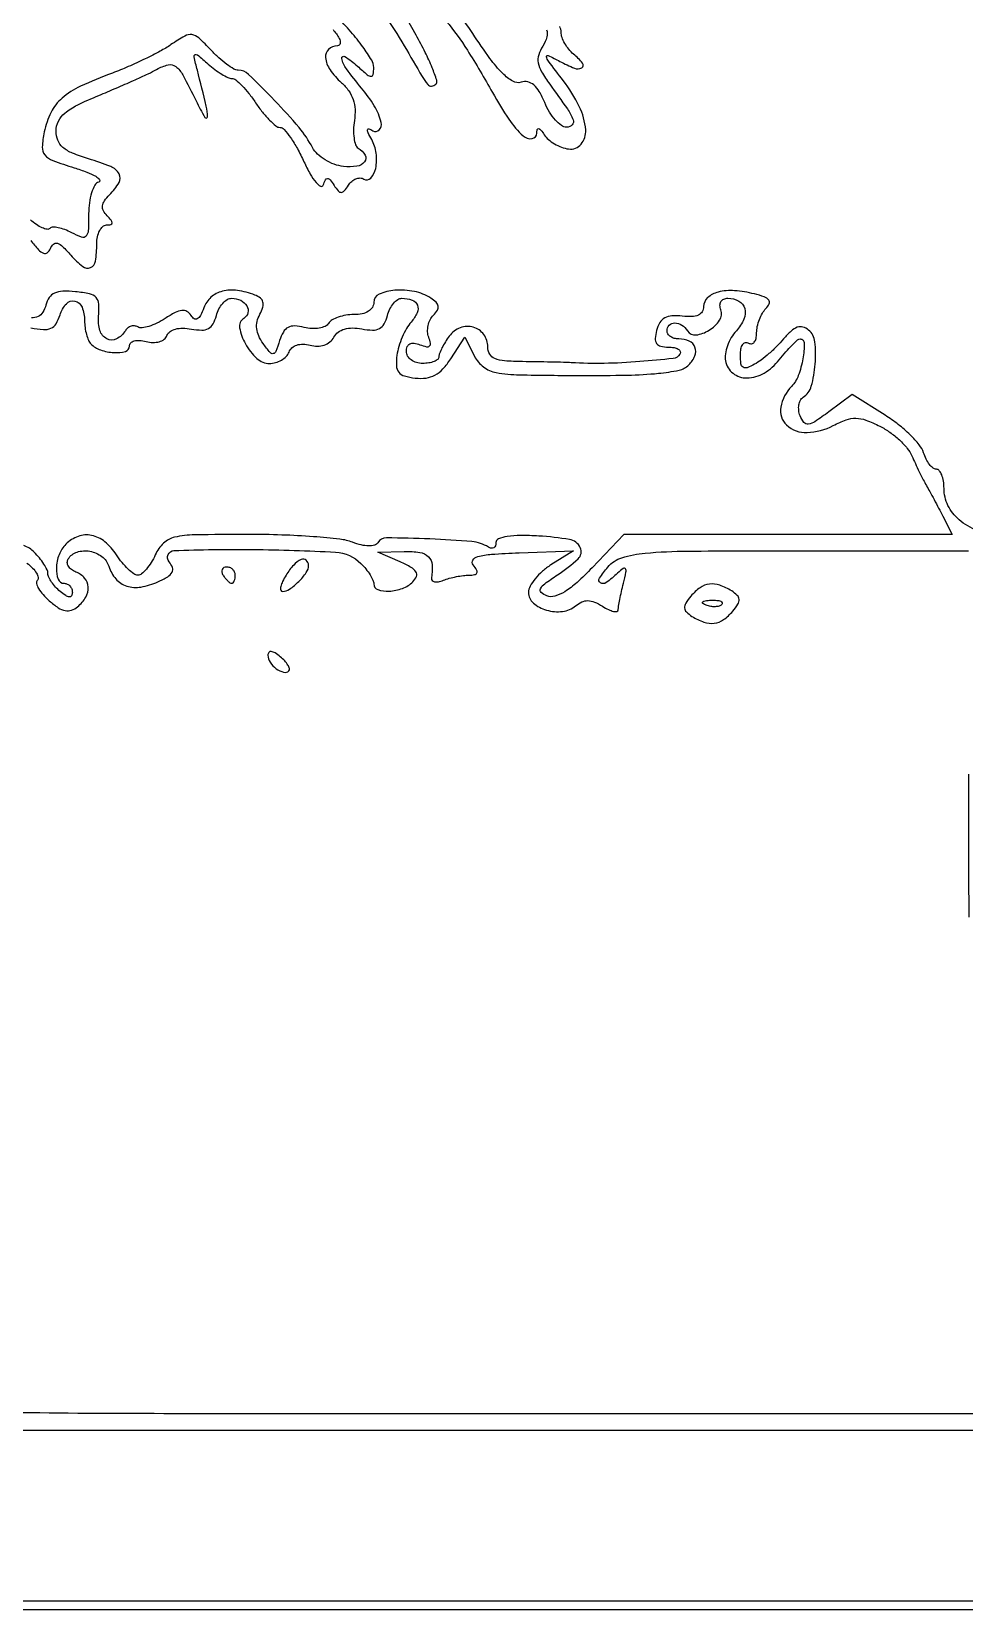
# Model space of a CAD drawing. Header units: inches. Extents: x -279 to 561, y -345 to 342.
# Drawn here: x -211.368 to -210.795, y -306.504 to -305.535 of the extents above; entities that cross this region are included whole.
import ezdxf

# ---------------------------------------------------------------- set-up
doc = ezdxf.new("R2010")
doc.units = ezdxf.units.IN
doc.header["$LTSCALE"] = 0.5
doc.header["$MEASUREMENT"] = 0

msp = doc.modelspace()

# ---------------------------------------------------------------- linework, layer by layer
for points in [[(-211.86571, -303.70924, 0.000044), (-211.86698, -303.97076, 0.000881), (-211.86795, -304.29394, 0.00031), (-211.86823, -304.75771), (-211.86823, -305.80864), (-211.92827, -305.80864), (-211.98832, -305.80864), (-211.98959, -304.75646), (-211.99086, -303.70427), (-211.9921, -304.58548, -0.000253), (-211.99282, -304.96088, -0.000211), (-211.99396, -305.36022, -0.000212), (-211.99531, -305.72602, -0.000576), (-211.99667, -305.98547), (-212, -306.50426), (-209.40938, -306.50426)], [(-211.15159, -305.52365, -0.021531), (-211.13892, -305.5434, 0.00147), (-211.12781, -305.56233, 0.039095), (-211.12445, -305.56713, 0.239387), (-211.12208, -305.56816, 0.183667), (-211.11946, -305.56699, 0.284374), (-211.1189, -305.56458, 0.015013), (-211.12174, -305.55686, 0.019929), (-211.12597, -305.54746, 0.012803), (-211.13158, -305.53689), (-211.14681, -305.50991)], [(-211.05148, -305.53355, -0.165228), (-211.05128, -305.53799, -0.069367), (-211.05375, -305.54353, 0.064195), (-211.05627, -305.54903, 0.120625), (-211.05657, -305.55389, 0.088866), (-211.05456, -305.55931, 0.024136), (-211.04952, -305.56698, -0.0054), (-211.03868, -305.58221, -0.05823), (-211.03512, -305.58886, -0.290611), (-211.03572, -305.59199, -0.206534), (-211.03909, -305.59345, -0.160141), (-211.0423, -305.5924, -0.052221), (-211.04602, -305.589, -0.045818), (-211.04963, -305.5841, -0.03779), (-211.05256, -305.57831, 0.032232), (-211.05589, -305.57155, 0.085037), (-211.05931, -305.56741, 0.1271), (-211.06302, -305.56558, 0.128583), (-211.06712, -305.5658, -0.212909), (-211.07217, -305.56523, -0.064439), (-211.0784, -305.56038, -0.038528), (-211.08626, -305.55114, -0.011496), (-211.09679, -305.5359, 0.013894), (-211.10704, -305.52122, 0.03309)], [(-211.18264, -305.53347, -0.053502), (-211.17876, -305.53889, -0.173931), (-211.17823, -305.54195, -0.364189), (-211.17995, -305.5434, 0.191528), (-211.18541, -305.54557, 0.235027), (-211.18728, -305.55066, 0.125866), (-211.18446, -305.55813, 0.056285), (-211.17746, -305.56607, -0.053867), (-211.17302, -305.57106, -0.072857), (-211.17026, -305.57643, -0.071589), (-211.16913, -305.58244, -0.049918), (-211.16952, -305.58934, 0.032391), (-211.17003, -305.59493, 0.041222), (-211.16974, -305.60011, 0.046375), (-211.16878, -305.6042, 0.175226), (-211.16717, -305.60623, -0.120965), (-211.16293, -305.61054, -0.31258), (-211.16323, -305.61468, -0.189852), (-211.16805, -305.61743, -0.06502), (-211.17625, -305.61755, -0.060049), (-211.18187, -305.61621, -0.048457), (-211.18745, -305.61349, -0.050121), (-211.19217, -305.60991, -0.083804), (-211.1952, -305.60596, 0.053452), (-211.20351, -305.59365, 0.016309), (-211.21857, -305.57693, 0.010069), (-211.23453, -305.56098, 0.193553), (-211.24091, -305.55842, -0.13638), (-211.24355, -305.55768, -0.024132), (-211.24787, -305.55479, -0.024554), (-211.25272, -305.5508, -0.019934), (-211.25753, -305.54607, 0.017318), (-211.26512, -305.53854, 0.15378), (-211.26932, -305.53655, 0.165204), (-211.27376, -305.53741, 0.020778), (-211.28218, -305.54268, -0.02658), (-211.28878, -305.5467, -0.010847), (-211.29813, -305.55149, -0.010697), (-211.30843, -305.55622, -0.013436), (-211.31818, -305.56013, 0.01946), (-211.33778, -305.56827, 0.070327), (-211.34911, -305.57558, 0.099284), (-211.35586, -305.58428, 0.064584), (-211.36002, -305.59635, 0.036152), (-211.36125, -305.60568, 0.190606), (-211.35967, -305.61049, 0.131566), (-211.35484, -305.6139, 0.014142), (-211.34172, -305.61832, -0.016461), (-211.3339, -305.621, -0.040195), (-211.32839, -305.62361, -0.102777), (-211.32607, -305.62568, -0.504336), (-211.3265, -305.6271, 0.181706), (-211.32891, -305.62913, 0.050254), (-211.33092, -305.63374, 0.043803), (-211.3323, -305.63981, 0.033882), (-211.33276, -305.64659, -0.0116), (-211.333, -305.65702, -0.172305), (-211.33436, -305.66035, -0.308126), (-211.33707, -305.66103, -0.034439), (-211.34319, -305.65828, 0.031299), (-211.3474, -305.65635, 0.042306), (-211.35142, -305.65519, 0.048612), (-211.35473, -305.65486, 0.199646), (-211.35655, -305.65561, -0.244504), (-211.3583, -305.65616, -0.060507), (-211.36128, -305.65526, -0.048128), (-211.36485, -305.65325, -0.031928), (-211.36854, -305.65032, 0.033835)], [(-211.36834, -305.66301, 0.018954), (-211.36363, -305.66868, 0.112151), (-211.36049, -305.6709, 0.274859), (-211.35816, -305.67057, 0.126809), (-211.35626, -305.66801, -0.113985), (-211.35434, -305.66528, -0.266644), (-211.35198, -305.66478, -0.116196), (-211.34877, -305.66672, -0.01886), (-211.34371, -305.67206, 0.042108), (-211.33642, -305.67906, 0.279011), (-211.33163, -305.67972, 0.25874), (-211.32855, -305.67574, 0.037798), (-211.32775, -305.66518, -0.049455), (-211.32731, -305.66071, -0.069449), (-211.32599, -305.65693, -0.089619), (-211.32404, -305.65439, -0.186691), (-211.32175, -305.6535, 0.054487), (-211.31914, -305.65322, 0.335979), (-211.31832, -305.65225, 0.190083), (-211.31885, -305.65064, 0.022647), (-211.32143, -305.64782, -0.073578), (-211.32372, -305.64472, -0.15312), (-211.32428, -305.6418, -0.125716), (-211.32308, -305.63869, -0.04228), (-211.31992, -305.63495, 0.061365), (-211.31408, -305.62747, 0.273217), (-211.31405, -305.62211, 0.166467), (-211.31922, -305.61763, 0.023328), (-211.33276, -305.61287, -0.023463), (-211.34274, -305.60937, -0.08068), (-211.34859, -305.60581, -0.122228), (-211.35168, -305.60148, -0.094616), (-211.35277, -305.59577, -0.117038), (-211.35135, -305.58978, -0.102841), (-211.34735, -305.58474, -0.060391), (-211.33974, -305.57982, -0.015922), (-211.3265, -305.57388, 0.004027), (-211.31576, -305.56936, 0.004174), (-211.30523, -305.56473, 0.004028), (-211.29618, -305.56057, 0.01798), (-211.29098, -305.5579, -0.066022), (-211.28392, -305.55509, -0.234229), (-211.27929, -305.55609, -0.101996), (-211.27493, -305.56133, -0.008447), (-211.26679, -305.57719, 0.016666), (-211.26134, -305.58741, 0.750318), (-211.25983, -305.58704, 0.070522), (-211.26047, -305.58048, 0.00318), (-211.26599, -305.55842, -0.005803), (-211.268, -305.55016, -0.333489), (-211.26741, -305.54881, -0.313152), (-211.2659, -305.54895, -0.00541), (-211.2593, -305.55466, 0.021031), (-211.25517, -305.55802, 0.024096), (-211.25095, -305.56085, 0.024206), (-211.24719, -305.56289, 0.111405), (-211.24479, -305.56344, -0.175145), (-211.24242, -305.5643, -0.025393), (-211.23859, -305.56785, -0.026214), (-211.23434, -305.5727, -0.019718), (-211.23017, -305.57844, 0.020996), (-211.22597, -305.58418, 0.027189), (-211.22163, -305.58906, 0.026945), (-211.21769, -305.59262, 0.16466), (-211.21515, -305.59356, -0.212591), (-211.21267, -305.59475, -0.024005), (-211.20878, -305.59981, -0.025739), (-211.20455, -305.6066, -0.018154), (-211.20048, -305.61463, 0.019482), (-211.19662, -305.62221, 0.045382), (-211.19301, -305.62747, 0.103829), (-211.19028, -305.62964, 0.456804), (-211.18862, -305.62895, -0.034845), (-211.18728, -305.62571, -0.293668), (-211.18599, -305.62494, -0.222723), (-211.18446, -305.62572, -0.022174), (-211.18202, -305.62916, 0.032175), (-211.17947, -305.63261, 0.223069), (-211.17761, -305.63346, 0.219683), (-211.17575, -305.63258, 0.031219), (-211.17317, -305.62909, -0.069657), (-211.1711, -305.62669, -0.084334), (-211.16857, -305.62513, -0.097989), (-211.16598, -305.62463, -0.137467), (-211.16373, -305.62528, 0.361707), (-211.15939, -305.62467, 0.135643), (-211.15641, -305.61875, 0.081811), (-211.1561, -305.6094, 0.095417), (-211.15889, -305.60098, -0.012897), (-211.1611, -305.59678, -0.145713), (-211.16141, -305.59494, -0.481588), (-211.16058, -305.59443, -0.052291), (-211.15823, -305.59556, 0.352479), (-211.15419, -305.59506, 0.262071), (-211.153, -305.59052, 0.070766), (-211.1573, -305.58029, 0.040154), (-211.16511, -305.56934, -0.014607), (-211.17445, -305.55755, -0.114698), (-211.17724, -305.55119, -0.662847), (-211.17532, -305.54992, -0.037326), (-211.16761, -305.55592, 0.008808), (-211.16159, -305.56117, 0.156281), (-211.15924, -305.56214, 0.393168), (-211.15794, -305.56111, 0.038171), (-211.1576, -305.55672, 0.138274), (-211.15887, -305.55221, 0.019573), (-211.16428, -305.54412, 0.021069), (-211.17162, -305.53485, 0.01653), (-211.18032, -305.52542, -0.010991)], [(-211.11307, -305.52826, -0.03389), (-211.10011, -305.54606, -0.013394), (-211.08467, -305.57212, 0.021052), (-211.07457, -305.58857, 0.059332), (-211.06578, -305.59877, 0.225458), (-211.06039, -305.60043, 0.368583), (-211.05744, -305.59704, -0.061698), (-211.05713, -305.5948, -0.403458), (-211.05625, -305.59427, -0.176329), (-211.05489, -305.59514, -0.021561), (-211.05284, -305.59808, 0.076669), (-211.05036, -305.60093, 0.042961), (-211.04659, -305.60359, 0.041644), (-211.04223, -305.60567, 0.052753), (-211.03791, -305.60681, 0.263642), (-211.03022, -305.60388, 0.1949), (-211.02742, -305.59502, 0.095055), (-211.03136, -305.58069, 0.048465), (-211.04123, -305.56476, -0.002273), (-211.05028, -305.55277, -0.117575), (-211.05143, -305.55012, -0.609328), (-211.05045, -305.54937, -0.01189), (-211.0433, -305.55298, 0.028431), (-211.03433, -305.55715, 0.219875), (-211.02983, -305.5569, 0.475538), (-211.02928, -305.5541, 0.046357), (-211.03487, -305.54851, -0.048995), (-211.03779, -305.54556, -0.04173), (-211.04026, -305.54194, -0.043692), (-211.04195, -305.53824, -0.085399), (-211.0425, -305.53504, 0.123833), (-211.04339, -305.5315, 0.031574)], [(-211.36823, -305.71672, 0.031293), (-211.36058, -305.71776, 0.122921), (-211.35592, -305.71695, 0.154138), (-211.35278, -305.71418, 0.058758), (-211.35035, -305.7088, -0.10464), (-211.34644, -305.7019, -0.275119), (-211.34123, -305.70023, -0.247389), (-211.33682, -305.70404, -0.09358), (-211.33526, -305.71229, 0.033605), (-211.33497, -305.71655, 0.032769), (-211.33412, -305.72077, 0.034563), (-211.33287, -305.72436, 0.094606), (-211.33138, -305.72658, 0.115625), (-211.32544, -305.73029, 0.06793), (-211.31718, -305.73192, 0.082842), (-211.31017, -305.73116, 0.336483), (-211.30773, -305.72795, -0.201065), (-211.30692, -305.72601, -0.12736), (-211.30477, -305.72477, -0.084939), (-211.30145, -305.72443, -0.046845), (-211.29742, -305.72509, 0.057036), (-211.29318, -305.7257, 0.077289), (-211.28934, -305.72521, 0.093308), (-211.28638, -305.72372, 0.138774), (-211.28466, -305.72142, -0.150552), (-211.28278, -305.71902, -0.087159), (-211.27942, -305.71746, -0.068188), (-211.2749, -305.71691, -0.043895), (-211.26965, -305.71744, 0.042264), (-211.26331, -305.7181, 0.128988), (-211.25914, -305.7171, 0.146283), (-211.25631, -305.71428, 0.060277), (-211.2543, -305.70919, -0.054828), (-211.25275, -305.70512, -0.062315), (-211.25039, -305.70167, -0.071794), (-211.24763, -305.69933, -0.141), (-211.24489, -305.69854, -0.112017), (-211.23937, -305.69979, -0.145841), (-211.23555, -305.70326, -0.19882), (-211.2349, -305.70744, -0.196857), (-211.2374, -305.71089, 0.306707), (-211.24001, -305.71669, 0.085883), (-211.23647, -305.72655, 0.076194), (-211.22937, -305.73556, 0.189922), (-211.2217, -305.73858, 0.068381), (-211.21792, -305.73806, 0.062824), (-211.2143, -305.73653, 0.066706), (-211.21139, -305.73428, 0.103844), (-211.20967, -305.73162, -0.120313), (-211.20784, -305.72899, -0.102559), (-211.20491, -305.72731, -0.0858), (-211.20108, -305.72675, -0.057576), (-211.19668, -305.72737, 0.063785), (-211.19216, -305.72795, 0.081372), (-211.18801, -305.72728, 0.089024), (-211.18458, -305.7254, 0.095702), (-211.18212, -305.72248, -0.103144), (-211.17944, -305.71941, -0.090314), (-211.17564, -305.71748, -0.0747), (-211.17076, -305.71679, -0.044988), (-211.16493, -305.71737, 0.039393), (-211.15834, -305.7181, 0.128433), (-211.15409, -305.71713, 0.149638), (-211.15124, -305.71432, 0.060406), (-211.14921, -305.70919, -0.050376), (-211.14769, -305.70512, -0.059463), (-211.14545, -305.70167, -0.069485), (-211.14287, -305.69932, -0.150781), (-211.14034, -305.69854, -0.085039), (-211.13403, -305.69962, -0.21774), (-211.13078, -305.70277, -0.203264), (-211.1309, -305.70747, -0.075071), (-211.13461, -305.71315, 0.052266), (-211.13743, -305.71708, 0.028398), (-211.14009, -305.72241, 0.027975), (-211.1422, -305.7282, 0.039355), (-211.14337, -305.73357, 0.043388), (-211.1437, -305.74015, 0.161679), (-211.14227, -305.74398, 0.155938), (-211.13879, -305.74627, 0.039554), (-211.13207, -305.7476, 0.06175), (-211.12548, -305.74754, 0.092073), (-211.12002, -305.74576, 0.082453), (-211.11514, -305.74196, 0.040862), (-211.11031, -305.73575), (-211.10156, -305.7224), (-211.09573, -305.73408, 0.114785), (-211.09023, -305.74073, 0.118251), (-211.08242, -305.74418, 0.040776), (-211.06804, -305.7456, 0.003362), (-211.03035, -305.746, 0.005944), (-211.00167, -305.74577, 0.01948), (-210.98275, -305.74466, 0.026416), (-210.97007, -305.74274, 0.146526), (-210.96407, -305.7395, 0.098342), (-210.96033, -305.73391, 0.192923), (-210.96027, -305.72865, 0.199105), (-210.96383, -305.72491, 0.104281), (-210.97023, -305.72356, -0.067639), (-210.97299, -305.72319, -0.08433), (-210.97532, -305.72209, -0.09965), (-210.97689, -305.72047, -0.142666), (-210.97744, -305.71856, -0.195045), (-210.97605, -305.71512, -0.203066), (-210.97269, -305.7137, -0.146746), (-210.96839, -305.715, -0.108755), (-210.96492, -305.71857, 0.293629), (-210.95968, -305.72108, 0.109326), (-210.95164, -305.71821, 0.100822), (-210.94514, -305.71201, 0.248567), (-210.94437, -305.70566, -0.085458), (-210.94492, -305.70287, -0.143648), (-210.94431, -305.70057, -0.154438), (-210.94261, -305.69908, -0.103518), (-210.94005, -305.69854, -0.1244), (-210.93328, -305.70025, -0.208224), (-210.92972, -305.70479, -0.167844), (-210.93024, -305.71135, -0.081422), (-210.93485, -305.7185, 0.052368), (-210.93795, -305.72274, 0.044586), (-210.9403, -305.72777, 0.046717), (-210.9416, -305.73278, 0.087658), (-210.94155, -305.73695, 0.180376), (-210.9369, -305.74461, 0.173432), (-210.9283, -305.74751, 0.130445), (-210.91777, -305.7445, 0.092031), (-210.90849, -305.73635, -0.012247), (-210.90444, -305.73145, -0.017417), (-210.90059, -305.72732, -0.013504), (-210.89725, -305.72415, -0.184972), (-210.89571, -305.72356, -0.415275), (-210.89311, -305.72617, -0.043554), (-210.89398, -305.73567, -0.042827), (-210.89678, -305.74606, -0.106128), (-210.90094, -305.7527, 0.146729), (-210.90758, -305.76542, 0.257149), (-210.904, -305.77641, 0.201622), (-210.89145, -305.78107, 0.109402), (-210.87528, -305.77676, -0.031578), (-210.86733, -305.77325, -0.092111), (-210.86143, -305.77224, -0.086443), (-210.85536, -305.7734, -0.025687), (-210.84667, -305.77719, -0.039012), (-210.84058, -305.78084, -0.032072), (-210.8347, -305.78563, -0.033191), (-210.82985, -305.79076, -0.07033), (-210.827, -305.79541, 0.006365), (-210.8249, -305.80006, 0.004635), (-210.82245, -305.80519, 0.004682), (-210.82004, -305.81001, 0.010254), (-210.81809, -305.81364, -0.003828), (-210.81606, -305.81731, -0.001623), (-210.81338, -305.82225, -0.001606), (-210.81057, -305.82755, -0.002101), (-210.80803, -305.83241), (-210.8022, -305.84367), (-210.90311, -305.84367), (-211.00401, -305.84367), (-211.02348, -305.86414, -0.01808), (-211.03272, -305.87317, -0.045362), (-211.04024, -305.87885, -0.067284), (-211.04637, -305.88161, -0.165076), (-211.05125, -305.88142, -0.089332), (-211.05472, -305.87932, -0.340923), (-211.05516, -305.877, -0.119135), (-211.05257, -305.87394, -0.012415), (-211.04477, -305.86854, 0.041226), (-211.03206, -305.85862, 0.329726), (-211.03075, -305.85174, 0.243033), (-211.0373, -305.84681, 0.02777), (-211.05626, -305.84466, 0.014937), (-211.06753, -305.84435, 0.037684), (-211.07571, -305.84498, 0.055853), (-211.08097, -305.84641, 0.307891), (-211.08254, -305.84871, -0.090171), (-211.08288, -305.85062, -0.168912), (-211.08387, -305.85181, -0.176477), (-211.08536, -305.8521, -0.09948), (-211.08709, -305.85145, 0.117216), (-211.0973, -305.84807, 0.011718), (-211.12313, -305.84643, 0.007754), (-211.14978, -305.84578, 0.262325), (-211.15513, -305.84873, -0.187534), (-211.15715, -305.85025, -0.073054), (-211.16067, -305.85071, -0.054841), (-211.16528, -305.85013, -0.032055), (-211.17062, -305.84848, 0.063081), (-211.17838, -305.84661, 0.009089), (-211.19466, -305.84508, 0.01019), (-211.21408, -305.84402, 0.008554), (-211.23469, -305.84367, 0.00397), (-211.2676, -305.84393, 0.04998), (-211.27992, -305.84536, 0.138334), (-211.28672, -305.849, 0.094729), (-211.29181, -305.85618, -0.030803), (-211.29436, -305.86097, -0.039191), (-211.2973, -305.86502, -0.043489), (-211.3002, -305.86787, -0.17412), (-211.30251, -305.86869, -0.157251), (-211.30496, -305.8679, -0.033749), (-211.30844, -305.86502, -0.032138), (-211.3122, -305.86097, -0.025858), (-211.3157, -305.85618, 0.074238), (-211.32283, -305.84818, 0.12259), (-211.33094, -305.84426, 0.139537), (-211.33918, -305.84485, 0.109751), (-211.34677, -305.84968, 0.106751), (-211.35092, -305.85611, 0.079759), (-211.35261, -305.86441, 0.104548), (-211.35147, -305.87118, 0.308176), (-211.34777, -305.8737, -0.111474), (-211.34586, -305.87413, -0.100072), (-211.34424, -305.87535, -0.094595), (-211.34315, -305.87717, -0.087854), (-211.34277, -305.87931, -0.122183), (-211.34327, -305.88136, -0.300026), (-211.34457, -305.88208, -0.128583), (-211.34681, -305.88129, -0.024942), (-211.35027, -305.8787, -0.034033), (-211.35315, -305.87597, -0.035584), (-211.35557, -305.87291, -0.038054), (-211.35727, -305.86998, -0.112363), (-211.35778, -305.86772, 0.112926), (-211.35832, -305.86534, 0.029548), (-211.36024, -305.8619, 0.028472), (-211.36296, -305.85814, 0.025756), (-211.36617, -305.85457, 0.10751), (-211.37261, -305.85043, 0.043496)], [(-210.78686, -305.84136, -0.083215), (-210.79801, -305.83466, -0.102299), (-210.80486, -305.82584, -0.114485), (-210.80729, -305.81537, 0.037905), (-210.80763, -305.81088, 0.056804), (-210.80866, -305.80708, 0.074615), (-210.81017, -305.80449, 0.227393), (-210.81196, -305.80364, -0.172224), (-210.81398, -305.80292, -0.057367), (-210.8162, -305.80064, -0.049092), (-210.81828, -305.79734, -0.038979), (-210.81986, -305.79344, 0.094697), (-210.82245, -305.78866, 0.027855), (-210.8281, -305.78248, 0.026884), (-210.83537, -305.7761, 0.025957), (-210.84336, -305.77045), (-210.86362, -305.75766), (-210.87807, -305.76834, -0.01129), (-210.88661, -305.77437, -0.113582), (-210.89066, -305.77591, -0.264713), (-210.89336, -305.77484, -0.077245), (-210.89568, -305.77081, -0.063167), (-210.8965, -305.76742, -0.069434), (-210.89642, -305.76405, -0.078638), (-210.89548, -305.7612, -0.13109), (-210.89379, -305.75934, 0.184135), (-210.88881, -305.75258, 0.047324), (-210.8864, -305.73899, 0.047196), (-210.88659, -305.72526, 0.195018), (-210.89044, -305.71808, 0.107091), (-210.89394, -305.71626, 0.153028), (-210.89741, -305.71639, 0.101599), (-210.90122, -305.7187, 0.031562), (-210.90585, -305.72356, -0.021814), (-210.90995, -305.72803, -0.016624), (-210.9148, -305.73257, -0.016901), (-210.91965, -305.73653, -0.037416), (-210.92364, -305.73913, -0.037605), (-210.92821, -305.7412, -0.235843), (-210.93068, -305.74093, -0.219527), (-210.93205, -305.73875, -0.03284), (-210.9324, -305.73345, -0.046972), (-210.93204, -305.72965, -0.102271), (-210.93093, -305.72696, -0.179938), (-210.92929, -305.72579, -0.207092), (-210.9274, -305.72607, 0.177037), (-210.9255, -305.72646, 0.188488), (-210.92386, -305.72552, 0.116412), (-210.92275, -305.7232, 0.05373), (-210.92239, -305.71986, -0.052676), (-210.92197, -305.71587, -0.038415), (-210.92071, -305.7116, -0.039092), (-210.91886, -305.70769, -0.066352), (-210.91666, -305.70482, 0.093771), (-210.91469, -305.70193, 0.277499), (-210.91499, -305.69964, 0.140293), (-210.91769, -305.69772, 0.024009), (-210.92378, -305.69587, 0.042986), (-210.936, -305.6939, 0.07954), (-210.946, -305.69475, 0.121644), (-210.9525, -305.69817, 0.213108), (-210.95495, -305.70361, -0.134602), (-210.95582, -305.70678, -0.153285), (-210.95816, -305.70886, -0.099222), (-210.96218, -305.70979, -0.036071), (-210.96805, -305.70953, 0.043489), (-210.97444, -305.70934, 0.112718), (-210.97884, -305.71062, 0.132112), (-210.98182, -305.71352, 0.070796), (-210.98383, -305.71829, 0.046297), (-210.98465, -305.7233, 0.171193), (-210.98381, -305.72635, 0.186499), (-210.98131, -305.72804, 0.05651), (-210.97668, -305.72857, -0.042514), (-210.97309, -305.72887, -0.092333), (-210.97051, -305.72983, -0.170161), (-210.96933, -305.73124, -0.23202), (-210.96949, -305.73286, -0.230678), (-210.97375, -305.73555, -0.007722), (-210.99415, -305.73749, -0.015035), (-211.01614, -305.73858, -0.019711), (-211.03624, -305.73817, 0.007296), (-211.04097, -305.73796, 0.001838), (-211.04868, -305.73776, 0.001876), (-211.05749, -305.73759, 0.001891), (-211.06627, -305.73749, -0.016782), (-211.07723, -305.73703, -0.081622), (-211.08326, -305.73557, -0.162904), (-211.08638, -305.73281, -0.131777), (-211.08754, -305.72847, 0.157868), (-211.09002, -305.72083, 0.168363), (-211.09645, -305.71632, 0.161371), (-211.10451, -305.71667, 0.145197), (-211.11118, -305.72175, 0.020031), (-211.11362, -305.72539, 0.021971), (-211.11569, -305.7291, 0.022063), (-211.11716, -305.73241, 0.094063), (-211.11757, -305.73453, -0.224726), (-211.1183, -305.73608, -0.075708), (-211.12051, -305.73739, -0.057597), (-211.12374, -305.73828, -0.038566), (-211.12758, -305.73858, -0.071767), (-211.1314, -305.73803, -0.086919), (-211.13464, -305.73642, -0.100388), (-211.13681, -305.73403, -0.135114), (-211.13758, -305.73123, -0.093288), (-211.13703, -305.72828, -0.187156), (-211.13545, -305.72656, -0.151263), (-211.13285, -305.72615, -0.0562), (-211.12921, -305.72709, 0.034208), (-211.12528, -305.7283, 0.236888), (-211.12338, -305.72784, 0.272784), (-211.12278, -305.72613, 0.042829), (-211.12381, -305.72254, -0.081182), (-211.12452, -305.71914, -0.062235), (-211.12421, -305.71535, -0.06239), (-211.12297, -305.71176, -0.082671), (-211.12097, -305.70895, 0.0561), (-211.11852, -305.70588, 0.180876), (-211.118, -305.70337, 0.167785), (-211.11925, -305.701, 0.04692), (-211.12261, -305.69841, 0.091952), (-211.13266, -305.69439, 0.068139), (-211.14464, -305.69366, 0.082622), (-211.15429, -305.69602, 0.300025), (-211.1576, -305.70104, -0.1393), (-211.15848, -305.70413, -0.117066), (-211.16089, -305.70653, -0.088683), (-211.16476, -305.70805, -0.049343), (-211.16982, -305.70855, 0.04057), (-211.17474, -305.70895, 0.043134), (-211.17943, -305.71014, 0.047288), (-211.18324, -305.71188, 0.124027), (-211.18538, -305.71396, -0.150039), (-211.1875, -305.71582, -0.064217), (-211.19115, -305.71692, -0.055445), (-211.19565, -305.71717, -0.047371), (-211.20034, -305.71645, 0.048205), (-211.20623, -305.71557, 0.13641), (-211.21025, -305.71646, 0.141333), (-211.21315, -305.71927, 0.053249), (-211.21545, -305.72449, -0.012901), (-211.21778, -305.73124, -0.264537), (-211.21938, -305.73258, -0.272133), (-211.22131, -305.73186, -0.013511), (-211.2256, -305.72631, -0.051982), (-211.22828, -305.72171, -0.078886), (-211.2295, -305.71725, -0.083718), (-211.22924, -305.71284, -0.066609), (-211.22756, -305.70836, 0.046623), (-211.22574, -305.70402, 0.141423), (-211.22566, -305.70085, 0.166772), (-211.22726, -305.69844, 0.071737), (-211.23067, -305.69654, 0.056382), (-211.24141, -305.69375, 0.096983), (-211.25062, -305.69423, 0.120747), (-211.25761, -305.69792, 0.123173), (-211.26203, -305.7044, -0.027253), (-211.26408, -305.70914, -0.141596), (-211.266, -305.71121, -0.292952), (-211.26789, -305.71117, -0.105934), (-211.26984, -305.70913, 0.119964), (-211.27235, -305.70666, 0.16528), (-211.27542, -305.706, 0.093531), (-211.27959, -305.7073, 0.022867), (-211.28582, -305.71099, -0.030734), (-211.29082, -305.71384, -0.038939), (-211.29576, -305.71581, -0.04311), (-211.29998, -305.71673, -0.172354), (-211.30253, -305.71618, 0.111824), (-211.30449, -305.71551, 0.100111), (-211.30664, -305.71571, 0.094491), (-211.30864, -305.71675, 0.087572), (-211.31019, -305.71848, -0.13595), (-211.31562, -305.72351, -0.244908), (-211.32155, -305.72349, -0.198745), (-211.32585, -305.71833, -0.101938), (-211.32669, -305.7098, 0.037628), (-211.32647, -305.70212, 0.177202), (-211.32815, -305.69812, 0.155548), (-211.33216, -305.69585, 0.027219), (-211.34086, -305.69452, 0.030458), (-211.34868, -305.69424, 0.100033), (-211.3537, -305.69538, 0.139422), (-211.35693, -305.69811, 0.084533), (-211.35901, -305.7027, -0.072803), (-211.3609, -305.70717, -0.143657), (-211.36373, -305.70975, -0.119118), (-211.3679, -305.71066, -0.042086)], [(-211.37066, -305.86129, -0.036552), (-211.3672, -305.86433, -0.059367), (-211.36481, -305.86741, -0.083632), (-211.36377, -305.87008, -0.253062), (-211.36431, -305.87189, 0.269048), (-211.36482, -305.87381, 0.066408), (-211.3635, -305.87693, 0.050053), (-211.36078, -305.88065, 0.0313), (-211.35694, -305.88444, 0.03053), (-211.35139, -305.88868, 0.096789), (-211.34711, -305.89049, 0.136371), (-211.34333, -305.89024, 0.089487), (-211.33951, -305.88809, 0.08815), (-211.33456, -305.88224, 0.145129), (-211.33305, -305.87599, 0.166658), (-211.33523, -305.87053, 0.12406), (-211.34058, -305.86676, -0.069381), (-211.34334, -305.86524, -0.099723), (-211.34519, -305.86316, -0.123594), (-211.34586, -305.86087, -0.148943), (-211.34529, -305.85872, -0.178812), (-211.33989, -305.8545, -0.122744), (-211.33206, -305.85399, -0.117232), (-211.32463, -305.85724, -0.155636), (-211.32039, -305.86323, 0.101439), (-211.31605, -305.871, 0.139065), (-211.30939, -305.87539, 0.119759), (-211.30062, -305.87599, 0.064374), (-211.2902, -305.87278, 0.027378), (-211.2842, -305.86963, 0.133089), (-211.28155, -305.8669, 0.216427), (-211.28132, -305.86397, 0.08639), (-211.28336, -305.8604, -0.621324), (-211.28034, -305.85362, -0.012352), (-211.23181, -305.85289, -0.01174), (-211.18103, -305.85458, -0.184229), (-211.16547, -305.86154, -0.02687), (-211.16246, -305.8649, -0.029203), (-211.15991, -305.86846, -0.03046), (-211.15812, -305.87175, -0.110284), (-211.1576, -305.87405, 0.319323), (-211.15509, -305.87758, 0.098042), (-211.14825, -305.87854, 0.075792), (-211.13993, -305.87679, 0.106988), (-211.13358, -305.8727, 0.100714), (-211.13143, -305.86945, 0.243072), (-211.13169, -305.86667, 0.12437), (-211.13461, -305.86394, 0.022194), (-211.14134, -305.86059), (-211.1551, -305.85449), (-211.13883, -305.85409, -0.043651), (-211.12934, -305.85468, -0.158929), (-211.124, -305.85735, -0.183333), (-211.12171, -305.86238, -0.061613), (-211.12218, -305.87056, 0.232942), (-211.12179, -305.87194, 0.16824), (-211.12036, -305.87273, 0.091692), (-211.11792, -305.87269, 0.042493), (-211.11486, -305.87181, -0.02596), (-211.11119, -305.87061, -0.01706), (-211.10686, -305.86961, -0.017178), (-211.10257, -305.86892, -0.031424), (-211.09903, -305.86869, 0.04541), (-211.09562, -305.86838, 0.25705), (-211.09425, -305.86727, 0.234159), (-211.0944, -305.86543, 0.038882), (-211.09651, -305.86244, -0.322896), (-211.09671, -305.85945, -0.190999), (-211.09371, -305.85723, -0.048224), (-211.08525, -305.85584, -0.007532), (-211.06835, -305.85497), (-211.03499, -305.85376), (-211.04876, -305.86238, 0.039512), (-211.05402, -305.8663, 0.042341), (-211.05847, -305.8709, 0.04639), (-211.06156, -305.8755, 0.125192), (-211.06252, -305.87928, 0.215848), (-211.05957, -305.8858, 0.110904), (-211.05153, -305.89018, 0.099224), (-211.04161, -305.89098, 0.144944), (-211.0336, -305.88755, -0.065084), (-211.02976, -305.88513, -0.11247), (-211.02609, -305.88436, -0.096743), (-211.02206, -305.88521, -0.039329), (-211.01707, -305.8878, 0.027397), (-211.01338, -305.88984, 0.056283), (-211.01027, -305.89092, 0.103544), (-211.0082, -305.89096, 0.35483), (-211.0074, -305.89, -0.037468), (-211.0072, -305.88781, -0.006243), (-211.00644, -305.88365, -0.006815), (-211.00541, -305.87877, -0.005991), (-211.00422, -305.8737, 0.009298), (-211.00265, -305.86687, 0.183408), (-211.00298, -305.86478, 0.451441), (-211.00429, -305.86451, 0.026997), (-211.00779, -305.86744, -0.02878), (-211.01482, -305.8733, -0.307734), (-211.01835, -305.87344, -0.41999), (-211.01898, -305.87059, -0.032841), (-211.01381, -305.86369, -0.140726), (-211.00514, -305.85797, -0.054226), (-210.99087, -305.85515, -0.019907), (-210.96462, -305.85392, -0.00179), (-210.89876, -305.85368), (-210.79228, -305.85368)], [(-210.79228, -305.99096, 0.001135), (-210.79208, -306.07892, 0.016651)], [(-210.77226, -306.38415), (-211.12007, -306.38415, -0.000623), (-211.31039, -306.38391, -0.004332), (-211.40351, -306.38287, -0.002253)]]:
    msp.add_lwpolyline(points, format="xyb")
for points in [[(-211.21149, -305.86869, 0.027713), (-211.2136, -305.87254, 0.057717), (-211.21472, -305.87576, 0.108741), (-211.21472, -305.87788, 0.352148), (-211.21369, -305.8787, 0.153701), (-211.20929, -305.87731, 0.043539), (-211.20371, -305.87264, 0.043525), (-211.19903, -305.86708, 0.154392), (-211.19764, -305.86269, 0.223572), (-211.1991, -305.85957, 0.282164), (-211.2022, -305.85913, 0.10812), (-211.2068, -305.86245, 0.043193)], [(-211.25018, -305.86869, 0.029505), (-211.24884, -305.87061, 0.035638), (-211.24735, -305.87223, 0.038439), (-211.24594, -305.87337, 0.151918), (-211.24488, -305.8737, 0.210953), (-211.24404, -305.87332, 0.081139), (-211.24333, -305.87223, 0.061769), (-211.24284, -305.87061, 0.042167), (-211.24268, -305.86869, 0.105053), (-211.24308, -305.86678, 0.099167), (-211.24423, -305.86516, 0.09642), (-211.24595, -305.86407, 0.093332), (-211.24798, -305.86369, 0.108972), (-211.24975, -305.86408, 0.182303), (-211.25081, -305.86516, 0.161196), (-211.25097, -305.86678, 0.082592)], [(-210.96274, -305.88159, 0.03121), (-210.96593, -305.88595, 0.156052), (-210.96669, -305.88884, 0.190605), (-210.96557, -305.8913, 0.050531), (-210.96211, -305.89402, 0.056503), (-210.95475, -305.89758, 0.116819), (-210.94844, -305.89825, 0.122645), (-210.9427, -305.89602, 0.065886), (-210.93709, -305.89083, 0.03121), (-210.93391, -305.88647, 0.156052), (-210.93314, -305.88358, 0.190605), (-210.93426, -305.88111, 0.050531), (-210.93773, -305.8784, 0.056503), (-210.94508, -305.87483, 0.116819), (-210.95139, -305.87416, 0.122645), (-210.95713, -305.87639, 0.065886)], [(-210.94377, -305.88673, -0.126455), (-210.9454, -305.8877, -0.060344), (-210.94783, -305.88809, -0.05415), (-210.95062, -305.88791, -0.051402), (-210.95336, -305.88712, -0.054073), (-210.95544, -305.88602, -0.470617), (-210.95553, -305.8851, -0.168741), (-210.95407, -305.8844, -0.018894), (-210.95033, -305.8841, -0.028489), (-210.94685, -305.88416, -0.077125), (-210.94445, -305.88471, -0.208169), (-210.94353, -305.88563, -0.296942)], [(-211.22266, -305.91783, 0.149534), (-211.22133, -305.92219, 0.084765), (-211.21748, -305.92621, 0.097357), (-211.21298, -305.92836, 0.264952), (-211.20969, -305.92746, 0.274667), (-211.20936, -305.92613, 0.066988), (-211.21032, -305.92398, 0.05004), (-211.21228, -305.92143, 0.030935), (-211.21503, -305.91884, 0.030483), (-211.21826, -305.91648, 0.110288), (-211.22063, -305.91561, 0.256649), (-211.22205, -305.91616, 0.176123)]]:
    msp.add_lwpolyline(points, format="xyb", close=True)
msp.add_lwpolyline([(-207.00892, -306.44671), (-207.00892, -306.49925), (-209.40605, -306.49925), (-211.80317, -306.49925), (-211.80317, -306.44671), (-211.80317, -306.39416), (-209.40605, -306.39416), (-207.00892, -306.39416)], close=True)

doc.saveas('drawing.dxf')
